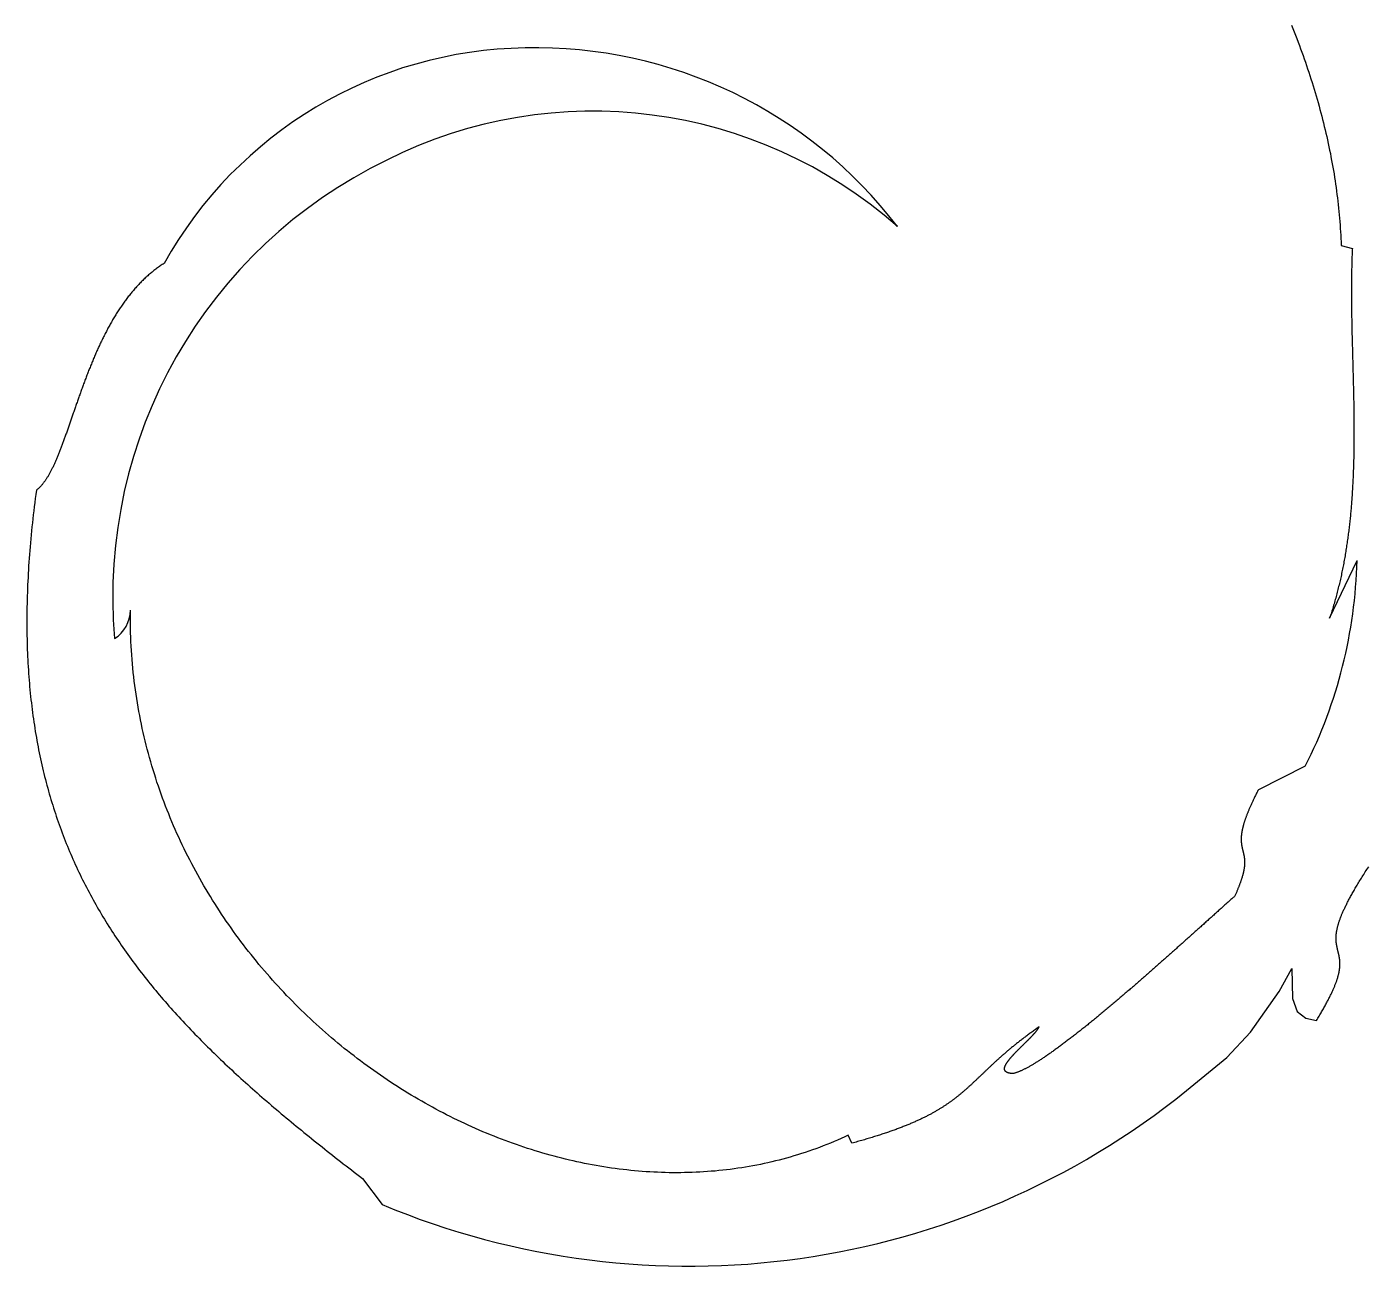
# Model space of a CAD drawing. Header units: millimetres. Extents: x 0 to 290, y 0 to 205.
# Drawn here: x 187.2 to 237.3, y 54.7 to 101 of the extents above; entities that cross this region are included whole.
import ezdxf

# ---------------------------------------------------------------- set-up
doc = ezdxf.new("R2010")
doc.units = ezdxf.units.MM
doc.layers.get('0').update_dxf_attribs({"linetype": 'CONTINUOUS', "true_color": 0x000000})

msp = doc.modelspace()

# ---------------------------------------------------------------- linework, layer by layer
for p, q in [((236.32, 92.875), (236.739, 92.762)), ((235.89, 78.946), (236.915, 81.105)), ((234.982, 73.415), (233.228, 72.539)), ((218.048, 59.333), (217.914, 59.631)), ((199.765, 58.018), (200.506, 57.043))]:
    msp.add_line(p, q)
for points in [[(234.47, 101.095), (234.52, 100.971), (234.569, 100.846), (234.617, 100.722), (234.665, 100.597), (234.713, 100.472), (234.76, 100.347), (234.806, 100.222), (234.852, 100.097), (234.897, 99.971), (234.941, 99.846), (234.985, 99.72), (235.028, 99.595), (235.07, 99.469), (235.112, 99.343), (235.153, 99.217), (235.194, 99.091), (235.234, 98.965), (235.273, 98.839), (235.312, 98.713), (235.35, 98.587), (235.387, 98.46), (235.424, 98.334), (235.46, 98.207), (235.495, 98.081), (235.529, 97.954), (235.563, 97.828), (235.597, 97.701), (235.629, 97.574), (235.661, 97.447), (235.692, 97.32), (235.723, 97.193), (235.753, 97.066), (235.782, 96.939), (235.81, 96.812), (235.838, 96.685), (235.865, 96.558), (235.891, 96.431), (235.917, 96.304), (235.941, 96.177), (235.965, 96.05), (235.989, 95.923), (236.011, 95.795), (236.033, 95.668), (236.054, 95.541), (236.075, 95.414), (236.094, 95.287), (236.113, 95.159), (236.131, 95.032), (236.149, 94.905), (236.165, 94.778), (236.181, 94.651), (236.196, 94.524), (236.211, 94.397), (236.224, 94.27), (236.237, 94.143), (236.249, 94.016), (236.26, 93.889), (236.27, 93.762), (236.28, 93.635), (236.289, 93.508), (236.297, 93.381), (236.304, 93.254), (236.31, 93.128), (236.316, 93.001), (236.32, 92.875)], [(236.739, 92.762), (236.737, 92.711), (236.735, 92.661), (236.732, 92.611), (236.73, 92.56), (236.728, 92.509), (236.726, 92.459), (236.724, 92.408), (236.722, 92.357), (236.721, 92.307), (236.719, 92.256), (236.718, 92.205), (236.716, 92.154), (236.715, 92.103), (236.714, 92.052), (236.712, 92.001), (236.711, 91.949), (236.71, 91.898), (236.709, 91.847), (236.709, 91.795), (236.708, 91.744), (236.707, 91.692), (236.706, 91.641), (236.706, 91.589), (236.705, 91.538), (236.705, 91.486), (236.704, 91.434), (236.704, 91.383), (236.704, 91.331), (236.704, 91.279), (236.704, 91.227), (236.704, 91.175), (236.704, 91.123), (236.704, 91.071), (236.704, 91.019), (236.704, 90.966), (236.704, 90.914), (236.705, 90.862), (236.705, 90.81), (236.705, 90.757), (236.706, 90.705), (236.706, 90.652), (236.707, 90.6), (236.708, 90.547), (236.708, 90.495), (236.709, 90.442), (236.71, 90.389), (236.71, 90.336), (236.711, 90.284), (236.712, 90.231), (236.713, 90.178), (236.714, 90.125), (236.715, 90.072), (236.716, 90.019), (236.717, 89.966), (236.718, 89.913), (236.719, 89.86), (236.72, 89.807), (236.721, 89.754), (236.723, 89.7), (236.724, 89.647), (236.725, 89.594), (236.726, 89.54), (236.728, 89.487), (236.729, 89.434), (236.73, 89.38), (236.732, 89.327), (236.733, 89.273), (236.734, 89.219), (236.736, 89.166), (236.737, 89.112), (236.739, 89.059), (236.74, 89.005), (236.741, 88.951), (236.743, 88.897), (236.744, 88.843), (236.746, 88.79), (236.747, 88.736), (236.749, 88.682), (236.75, 88.628), (236.752, 88.574), (236.753, 88.52), (236.755, 88.466), (236.756, 88.412), (236.758, 88.358), (236.759, 88.304), (236.761, 88.25), (236.762, 88.195), (236.763, 88.141), (236.765, 88.087), (236.766, 88.033), (236.768, 87.978), (236.769, 87.924), (236.77, 87.87), (236.772, 87.815), (236.773, 87.761), (236.775, 87.707), (236.776, 87.652), (236.777, 87.598), (236.778, 87.543), (236.78, 87.489), (236.781, 87.434), (236.782, 87.38), (236.783, 87.325), (236.784, 87.27), (236.785, 87.216), (236.787, 87.161), (236.788, 87.106), (236.789, 87.052), (236.79, 86.997), (236.791, 86.942), (236.791, 86.888), (236.792, 86.833), (236.793, 86.778), (236.794, 86.723), (236.795, 86.668), (236.795, 86.614), (236.796, 86.559), (236.797, 86.504), (236.797, 86.449), (236.798, 86.394), (236.798, 86.339), (236.799, 86.284), (236.799, 86.229), (236.799, 86.174), (236.8, 86.119), (236.8, 86.064), (236.8, 86.009), (236.8, 85.954), (236.8, 85.899), (236.8, 85.844), (236.8, 85.789), (236.8, 85.734), (236.8, 85.679), (236.799, 85.624), (236.799, 85.569), (236.798, 85.514), (236.798, 85.459), (236.797, 85.404), (236.797, 85.349), (236.796, 85.293), (236.795, 85.238), (236.794, 85.183), (236.794, 85.128), (236.793, 85.073), (236.791, 85.018), (236.79, 84.962), (236.789, 84.907), (236.788, 84.852), (236.786, 84.797), (236.785, 84.742), (236.783, 84.687), (236.782, 84.631), (236.78, 84.576), (236.778, 84.521), (236.776, 84.466), (236.774, 84.41), (236.772, 84.355), (236.77, 84.3), (236.767, 84.245), (236.765, 84.19), (236.762, 84.134), (236.76, 84.079), (236.757, 84.024), (236.754, 83.969), (236.751, 83.914), (236.748, 83.858), (236.745, 83.803), (236.742, 83.748), (236.738, 83.693), (236.735, 83.638), (236.731, 83.582), (236.728, 83.527), (236.724, 83.472), (236.72, 83.417), (236.716, 83.362), (236.712, 83.307), (236.708, 83.251), (236.703, 83.196), (236.699, 83.141), (236.694, 83.086), (236.689, 83.031), (236.684, 82.976), (236.679, 82.921), (236.674, 82.865), (236.669, 82.81), (236.664, 82.755), (236.658, 82.7), (236.652, 82.645), (236.647, 82.59), (236.641, 82.535), (236.635, 82.48), (236.628, 82.425), (236.622, 82.37), (236.616, 82.315), (236.609, 82.26), (236.602, 82.205), (236.595, 82.15), (236.588, 82.095), (236.581, 82.04), (236.574, 81.985), (236.566, 81.93), (236.559, 81.876), (236.551, 81.821), (236.543, 81.766), (236.535, 81.711), (236.527, 81.656), (236.518, 81.601), (236.51, 81.547), (236.501, 81.492), (236.492, 81.437), (236.483, 81.382), (236.474, 81.328), (236.465, 81.273), (236.455, 81.218), (236.445, 81.164), (236.436, 81.109), (236.425, 81.055), (236.415, 81), (236.405, 80.945), (236.394, 80.891), (236.384, 80.836), (236.373, 80.782), (236.362, 80.727), (236.351, 80.673), (236.339, 80.619), (236.328, 80.564), (236.316, 80.51), (236.304, 80.456), (236.292, 80.401), (236.279, 80.347), (236.267, 80.293), (236.254, 80.238), (236.241, 80.184), (236.228, 80.13), (236.215, 80.076), (236.201, 80.022), (236.188, 79.968), (236.174, 79.914), (236.16, 79.86), (236.146, 79.806), (236.131, 79.752), (236.117, 79.698), (236.102, 79.644), (236.087, 79.59), (236.072, 79.536), (236.056, 79.482), (236.041, 79.429), (236.025, 79.375), (236.009, 79.321), (235.992, 79.268), (235.976, 79.214), (235.959, 79.16), (235.942, 79.107), (235.925, 79.053), (235.908, 79), (235.89, 78.946)], [(192.359, 92.201), (192.323, 92.178), (192.288, 92.155), (192.252, 92.131), (192.217, 92.107), (192.182, 92.083), (192.148, 92.059), (192.113, 92.034), (192.079, 92.009), (192.045, 91.983), (192.011, 91.958), (191.978, 91.932), (191.944, 91.906), (191.911, 91.879), (191.879, 91.852), (191.846, 91.825), (191.814, 91.798), (191.782, 91.77), (191.75, 91.742), (191.718, 91.714), (191.687, 91.685), (191.655, 91.656), (191.624, 91.627), (191.594, 91.598), (191.563, 91.568), (191.533, 91.538), (191.503, 91.508), (191.473, 91.478), (191.443, 91.447), (191.414, 91.416), (191.384, 91.385), (191.355, 91.354), (191.326, 91.322), (191.298, 91.29), (191.269, 91.258), (191.241, 91.226), (191.213, 91.193), (191.185, 91.161), (191.158, 91.128), (191.13, 91.094), (191.103, 91.061), (191.076, 91.027), (191.049, 90.994), (191.022, 90.96), (190.996, 90.925), (190.97, 90.891), (190.943, 90.856), (190.918, 90.821), (190.892, 90.786), (190.866, 90.751), (190.841, 90.716), (190.816, 90.68), (190.791, 90.644), (190.766, 90.608), (190.741, 90.572), (190.717, 90.536), (190.693, 90.499), (190.669, 90.463), (190.645, 90.426), (190.621, 90.389), (190.597, 90.352), (190.574, 90.315), (190.551, 90.277), (190.528, 90.24), (190.505, 90.202), (190.482, 90.164), (190.46, 90.126), (190.437, 90.088), (190.415, 90.05), (190.393, 90.011), (190.371, 89.973), (190.349, 89.934), (190.327, 89.895), (190.306, 89.856), (190.285, 89.817), (190.263, 89.778), (190.242, 89.739), (190.222, 89.7), (190.201, 89.66), (190.18, 89.621), (190.16, 89.581), (190.14, 89.541), (190.119, 89.501), (190.099, 89.461), (190.08, 89.421), (190.06, 89.381), (190.04, 89.341), (190.021, 89.301), (190.001, 89.26), (189.982, 89.22), (189.963, 89.179), (189.944, 89.139), (189.925, 89.098), (189.907, 89.058), (189.888, 89.017), (189.87, 88.976), (189.851, 88.935), (189.833, 88.894), (189.815, 88.853), (189.797, 88.812), (189.779, 88.771), (189.762, 88.73), (189.744, 88.689), (189.727, 88.648), (189.709, 88.607), (189.692, 88.565), (189.675, 88.524), (189.658, 88.483), (189.641, 88.442), (189.624, 88.4), (189.607, 88.359), (189.591, 88.318), (189.574, 88.276), (189.558, 88.235), (189.541, 88.194), (189.525, 88.152), (189.509, 88.111), (189.493, 88.07), (189.477, 88.028), (189.461, 87.987), (189.446, 87.946), (189.43, 87.905), (189.414, 87.863), (189.399, 87.822), (189.383, 87.781), (189.368, 87.74), (189.353, 87.699), (189.338, 87.658), (189.323, 87.617), (189.308, 87.576), (189.293, 87.535), (189.278, 87.494), (189.263, 87.453), (189.249, 87.412), (189.234, 87.371), (189.219, 87.331), (189.205, 87.29), (189.191, 87.25), (189.176, 87.209), (189.162, 87.169), (189.148, 87.128), (189.134, 87.088), (189.12, 87.048), (189.106, 87.008), (189.092, 86.968), (189.078, 86.928), (189.064, 86.888), (189.05, 86.848), (189.036, 86.809), (189.023, 86.769), (189.009, 86.73), (188.995, 86.69), (188.982, 86.651), (188.968, 86.612), (188.955, 86.573), (188.942, 86.534), (188.928, 86.495), (188.915, 86.457), (188.902, 86.418), (188.889, 86.38), (188.875, 86.341), (188.862, 86.303), (188.849, 86.265), (188.836, 86.228), (188.823, 86.19), (188.81, 86.152), (188.797, 86.115), (188.784, 86.078), (188.771, 86.041), (188.758, 86.004), (188.745, 85.967), (188.733, 85.93), (188.72, 85.894), (188.707, 85.858), (188.694, 85.822), (188.681, 85.786), (188.669, 85.75), (188.656, 85.714), (188.643, 85.679), (188.63, 85.644), (188.618, 85.609), (188.605, 85.574), (188.592, 85.539), (188.58, 85.505), (188.567, 85.471), (188.554, 85.437), (188.542, 85.403), (188.529, 85.369), (188.517, 85.336), (188.504, 85.303), (188.491, 85.27), (188.479, 85.237), (188.466, 85.205), (188.453, 85.172), (188.441, 85.14), (188.428, 85.109), (188.415, 85.077), (188.403, 85.046), (188.39, 85.015), (188.377, 84.984), (188.364, 84.953), (188.352, 84.923), (188.339, 84.893), (188.326, 84.863), (188.313, 84.833), (188.301, 84.804), (188.288, 84.775), (188.275, 84.746), (188.262, 84.718), (188.249, 84.69), (188.236, 84.662), (188.223, 84.634), (188.21, 84.607), (188.197, 84.58), (188.184, 84.553), (188.171, 84.526), (188.158, 84.5), (188.145, 84.474), (188.131, 84.448), (188.118, 84.423), (188.105, 84.398), (188.091, 84.373), (188.078, 84.349), (188.065, 84.325), (188.051, 84.301), (188.038, 84.278), (188.024, 84.255), (188.01, 84.232), (187.997, 84.209), (187.983, 84.187), (187.969, 84.165), (187.955, 84.144), (187.941, 84.123), (187.928, 84.102), (187.914, 84.082), (187.899, 84.062), (187.885, 84.042), (187.871, 84.023), (187.857, 84.004), (187.843, 83.985), (187.828, 83.967), (187.814, 83.949), (187.799, 83.931), (187.785, 83.914), (187.77, 83.897), (187.755, 83.881), (187.74, 83.865), (187.725, 83.849), (187.71, 83.834), (187.695, 83.819), (187.68, 83.805), (187.665, 83.79), (187.65, 83.777), (187.634, 83.763), (187.619, 83.751), (187.603, 83.738), (187.587, 83.726)], [(187.587, 83.726), (187.567, 83.571), (187.547, 83.417), (187.527, 83.263), (187.508, 83.11), (187.49, 82.958), (187.472, 82.807), (187.455, 82.656), (187.439, 82.506), (187.423, 82.356), (187.408, 82.207), (187.394, 82.059), (187.38, 81.912), (187.367, 81.765), (187.354, 81.618), (187.342, 81.473), (187.331, 81.328), (187.32, 81.184), (187.31, 81.04), (187.3, 80.897), (187.291, 80.754), (187.283, 80.613), (187.276, 80.471), (187.269, 80.331), (187.262, 80.191), (187.256, 80.052), (187.251, 79.913), (187.247, 79.775), (187.243, 79.637), (187.239, 79.501), (187.236, 79.364), (187.234, 79.229), (187.233, 79.093), (187.232, 78.959), (187.231, 78.825), (187.232, 78.692), (187.233, 78.559), (187.234, 78.427), (187.236, 78.295), (187.239, 78.164), (187.242, 78.034), (187.246, 77.904), (187.25, 77.775), (187.255, 77.646), (187.261, 77.518), (187.267, 77.39), (187.274, 77.263), (187.281, 77.136), (187.289, 77.01), (187.297, 76.885), (187.306, 76.76), (187.316, 76.636), (187.326, 76.512), (187.337, 76.389), (187.349, 76.266), (187.361, 76.144), (187.373, 76.022), (187.386, 75.901), (187.4, 75.78), (187.414, 75.66), (187.429, 75.54), (187.444, 75.421), (187.46, 75.302), (187.477, 75.184), (187.494, 75.066), (187.512, 74.949), (187.53, 74.832), (187.549, 74.716), (187.568, 74.601), (187.588, 74.485), (187.608, 74.371), (187.629, 74.256), (187.651, 74.142), (187.673, 74.029), (187.696, 73.916), (187.719, 73.804), (187.743, 73.692), (187.767, 73.58), (187.792, 73.469), (187.817, 73.359), (187.843, 73.249), (187.87, 73.139), (187.897, 73.03), (187.924, 72.921), (187.953, 72.812), (187.981, 72.704), (188.01, 72.597), (188.04, 72.49), (188.07, 72.383), (188.101, 72.277), (188.132, 72.171), (188.164, 72.066), (188.197, 71.961), (188.23, 71.856), (188.263, 71.752), (188.297, 71.648), (188.332, 71.545), (188.367, 71.442), (188.402, 71.339), (188.438, 71.237), (188.475, 71.135), (188.512, 71.034), (188.549, 70.933), (188.588, 70.832), (188.626, 70.732), (188.665, 70.632), (188.705, 70.532), (188.745, 70.433), (188.786, 70.334), (188.827, 70.235), (188.869, 70.137), (188.911, 70.04), (188.954, 69.942), (188.997, 69.845), (189.041, 69.748), (189.085, 69.652), (189.13, 69.556), (189.175, 69.46), (189.221, 69.365), (189.267, 69.27), (189.314, 69.175), (189.361, 69.081), (189.409, 68.986), (189.457, 68.893), (189.506, 68.799), (189.555, 68.706), (189.604, 68.613), (189.655, 68.521), (189.705, 68.428), (189.756, 68.337), (189.808, 68.245), (189.86, 68.154), (189.913, 68.062), (189.966, 67.972), (190.019, 67.881), (190.073, 67.791), (190.128, 67.701), (190.183, 67.611), (190.238, 67.522), (190.294, 67.433), (190.351, 67.344), (190.407, 67.255), (190.465, 67.167), (190.523, 67.079), (190.581, 66.991), (190.639, 66.904), (190.699, 66.816), (190.758, 66.729), (190.818, 66.642), (190.879, 66.556), (190.94, 66.469), (191.002, 66.383), (191.063, 66.297), (191.126, 66.212), (191.189, 66.126), (191.252, 66.041), (191.316, 65.956), (191.38, 65.871), (191.445, 65.786), (191.51, 65.702), (191.575, 65.618), (191.641, 65.534), (191.708, 65.45), (191.775, 65.366), (191.842, 65.283), (191.91, 65.2), (191.978, 65.117), (192.047, 65.034), (192.116, 64.951), (192.185, 64.869), (192.255, 64.786), (192.326, 64.704), (192.396, 64.622), (192.468, 64.54), (192.539, 64.458), (192.612, 64.377), (192.684, 64.296), (192.757, 64.214), (192.83, 64.133), (192.904, 64.052), (192.979, 63.972), (193.053, 63.891), (193.128, 63.811), (193.204, 63.73), (193.28, 63.65), (193.356, 63.57), (193.433, 63.49), (193.51, 63.41), (193.588, 63.33), (193.665, 63.251), (193.744, 63.171), (193.823, 63.092), (193.902, 63.012), (193.982, 62.933), (194.062, 62.854), (194.142, 62.775), (194.223, 62.696), (194.304, 62.617), (194.386, 62.539), (194.468, 62.46), (194.55, 62.381), (194.633, 62.303), (194.716, 62.225), (194.8, 62.146), (194.884, 62.068), (194.968, 61.99), (195.053, 61.912), (195.138, 61.833), (195.224, 61.755), (195.31, 61.677), (195.396, 61.6), (195.483, 61.522), (195.57, 61.444), (195.658, 61.366), (195.745, 61.288), (195.834, 61.211), (195.922, 61.133), (196.011, 61.055), (196.101, 60.978), (196.191, 60.9), (196.281, 60.823), (196.371, 60.745), (196.462, 60.667), (196.553, 60.59), (196.645, 60.512), (196.737, 60.435), (196.829, 60.357), (196.922, 60.28), (197.015, 60.202), (197.109, 60.125), (197.203, 60.047), (197.297, 59.97), (197.391, 59.892), (197.486, 59.815), (197.581, 59.737), (197.677, 59.659), (197.773, 59.582), (197.869, 59.504), (197.966, 59.426), (198.063, 59.349), (198.16, 59.271), (198.258, 59.193), (198.356, 59.115), (198.455, 59.037), (198.553, 58.959), (198.652, 58.881), (198.752, 58.803), (198.852, 58.725), (198.952, 58.646), (199.052, 58.568), (199.153, 58.49), (199.254, 58.411), (199.356, 58.333), (199.457, 58.254), (199.56, 58.176), (199.662, 58.097), (199.765, 58.018)], [(217.914, 59.631), (217.781, 59.569), (217.648, 59.509), (217.515, 59.451), (217.381, 59.393), (217.246, 59.337), (217.112, 59.283), (216.977, 59.23), (216.841, 59.178), (216.706, 59.128), (216.57, 59.079), (216.433, 59.032), (216.297, 58.986), (216.16, 58.942), (216.022, 58.899), (215.885, 58.857), (215.747, 58.816), (215.609, 58.777), (215.47, 58.74), (215.331, 58.704), (215.192, 58.669), (215.053, 58.635), (214.914, 58.603), (214.774, 58.572), (214.634, 58.543), (214.494, 58.515), (214.353, 58.488), (214.213, 58.463), (214.072, 58.439), (213.931, 58.416), (213.789, 58.395), (213.648, 58.375), (213.506, 58.356), (213.365, 58.339), (213.223, 58.323), (213.081, 58.308), (212.938, 58.294), (212.796, 58.282), (212.653, 58.271), (212.511, 58.262), (212.368, 58.253), (212.225, 58.246), (212.082, 58.24), (211.939, 58.236), (211.796, 58.233), (211.653, 58.231), (211.509, 58.23), (211.366, 58.23), (211.222, 58.232), (211.079, 58.235), (210.935, 58.24), (210.792, 58.245), (210.648, 58.252), (210.504, 58.26), (210.361, 58.269), (210.217, 58.279), (210.073, 58.291), (209.93, 58.304), (209.786, 58.318), (209.642, 58.333), (209.499, 58.35), (209.355, 58.367), (209.211, 58.386), (209.068, 58.406), (208.924, 58.427), (208.781, 58.45), (208.638, 58.473), (208.494, 58.498), (208.351, 58.524), (208.208, 58.551), (208.065, 58.579), (207.922, 58.609), (207.78, 58.639), (207.637, 58.671), (207.494, 58.704), (207.352, 58.738), (207.21, 58.773), (207.068, 58.809), (206.926, 58.846), (206.784, 58.884), (206.642, 58.924), (206.501, 58.965), (206.36, 59.006), (206.219, 59.049), (206.078, 59.093), (205.937, 59.138), (205.797, 59.184), (205.657, 59.232), (205.517, 59.28), (205.377, 59.329), (205.237, 59.38), (205.098, 59.431), (204.959, 59.484), (204.821, 59.537), (204.682, 59.592), (204.544, 59.648), (204.406, 59.704), (204.268, 59.762), (204.131, 59.821), (203.994, 59.881), (203.858, 59.942), (203.721, 60.004), (203.585, 60.067), (203.45, 60.13), (203.314, 60.195), (203.179, 60.261), (203.045, 60.328), (202.911, 60.396), (202.777, 60.465), (202.643, 60.535), (202.51, 60.606), (202.377, 60.678), (202.245, 60.751), (202.113, 60.825), (201.982, 60.899), (201.851, 60.975), (201.72, 61.052), (201.59, 61.13), (201.46, 61.208), (201.331, 61.288), (201.202, 61.368), (201.074, 61.45), (200.946, 61.532), (200.819, 61.616), (200.692, 61.7), (200.565, 61.785), (200.44, 61.871), (200.314, 61.958), (200.189, 62.046), (200.065, 62.135), (199.941, 62.224), (199.818, 62.315), (199.695, 62.406), (199.573, 62.499), (199.452, 62.592), (199.331, 62.686), (199.21, 62.781), (199.09, 62.877), (198.971, 62.974), (198.853, 63.071), (198.735, 63.17), (198.617, 63.269), (198.5, 63.369), (198.384, 63.47), (198.269, 63.572), (198.154, 63.675), (198.04, 63.778), (197.926, 63.882), (197.813, 63.987), (197.701, 64.093), (197.589, 64.2), (197.478, 64.308), (197.368, 64.416), (197.259, 64.525), (197.15, 64.635), (197.042, 64.746), (196.935, 64.857), (196.828, 64.97), (196.722, 65.083), (196.617, 65.197), (196.513, 65.311), (196.409, 65.427), (196.306, 65.543), (196.204, 65.66), (196.103, 65.777), (196.002, 65.896), (195.903, 66.015), (195.804, 66.135), (195.706, 66.255), (195.608, 66.377), (195.512, 66.499), (195.416, 66.622), (195.322, 66.745), (195.228, 66.869), (195.135, 66.994), (195.042, 67.12), (194.951, 67.246), (194.861, 67.373), (194.771, 67.501), (194.682, 67.629), (194.594, 67.759), (194.508, 67.888), (194.422, 68.019), (194.337, 68.15), (194.252, 68.282), (194.169, 68.414), (194.087, 68.547), (194.006, 68.681), (193.925, 68.815), (193.846, 68.95), (193.768, 69.086), (193.69, 69.222), (193.614, 69.359), (193.538, 69.497), (193.464, 69.635), (193.39, 69.774), (193.318, 69.913), (193.246, 70.054), (193.176, 70.194), (193.107, 70.335), (193.038, 70.477), (192.971, 70.62), (192.905, 70.763), (192.84, 70.906), (192.776, 71.051), (192.713, 71.195), (192.651, 71.341), (192.59, 71.487), (192.53, 71.633), (192.472, 71.78), (192.414, 71.928), (192.358, 72.076), (192.303, 72.225), (192.248, 72.374), (192.196, 72.523), (192.144, 72.674), (192.093, 72.825), (192.044, 72.976), (191.995, 73.128), (191.948, 73.28), (191.902, 73.433), (191.858, 73.586), (191.814, 73.74), (191.772, 73.895), (191.731, 74.05), (191.691, 74.205), (191.652, 74.361), (191.615, 74.517), (191.579, 74.674), (191.544, 74.831), (191.51, 74.989), (191.478, 75.147), (191.447, 75.306), (191.417, 75.465), (191.388, 75.625), (191.361, 75.785), (191.335, 75.945), (191.31, 76.106), (191.287, 76.267), (191.265, 76.429), (191.245, 76.591), (191.225, 76.754), (191.207, 76.917), (191.191, 77.081), (191.175, 77.244), (191.162, 77.409), (191.149, 77.573), (191.138, 77.738), (191.128, 77.904), (191.12, 78.07), (191.113, 78.236), (191.108, 78.403), (191.104, 78.569), (191.101, 78.737), (191.1, 78.905), (191.1, 79.073), (191.102, 79.241)], [(233.228, 72.539), (233.212, 72.506), (233.195, 72.474), (233.179, 72.442), (233.163, 72.411), (233.148, 72.38), (233.132, 72.349), (233.117, 72.319), (233.103, 72.289), (233.088, 72.259), (233.074, 72.229), (233.06, 72.2), (233.046, 72.171), (233.032, 72.143), (233.019, 72.115), (233.006, 72.087), (232.993, 72.059), (232.981, 72.032), (232.968, 72.005), (232.956, 71.978), (232.945, 71.952), (232.933, 71.926), (232.922, 71.9), (232.911, 71.875), (232.9, 71.85), (232.889, 71.825), (232.879, 71.8), (232.868, 71.776), (232.858, 71.752), (232.849, 71.728), (232.839, 71.705), (232.83, 71.681), (232.82, 71.659), (232.812, 71.636), (232.803, 71.613), (232.794, 71.591), (232.786, 71.569), (232.778, 71.548), (232.77, 71.526), (232.762, 71.505), (232.755, 71.485), (232.748, 71.464), (232.74, 71.444), (232.734, 71.423), (232.727, 71.404), (232.72, 71.384), (232.714, 71.364), (232.708, 71.345), (232.702, 71.326), (232.696, 71.308), (232.69, 71.289), (232.685, 71.271), (232.679, 71.253), (232.674, 71.235), (232.669, 71.217), (232.665, 71.2), (232.66, 71.183), (232.656, 71.166), (232.651, 71.149), (232.647, 71.132), (232.643, 71.116), (232.639, 71.1), (232.636, 71.084), (232.632, 71.068), (232.629, 71.052), (232.626, 71.037), (232.622, 71.022), (232.62, 71.007), (232.617, 70.992), (232.614, 70.977), (232.612, 70.963), (232.609, 70.948), (232.607, 70.934), (232.605, 70.92), (232.603, 70.906), (232.601, 70.892), (232.599, 70.879), (232.598, 70.866), (232.596, 70.852), (232.595, 70.839), (232.594, 70.826), (232.592, 70.814), (232.591, 70.801), (232.59, 70.788), (232.59, 70.776), (232.589, 70.764), (232.588, 70.752), (232.588, 70.74), (232.587, 70.728), (232.587, 70.716), (232.587, 70.705), (232.587, 70.693), (232.587, 70.682), (232.587, 70.671), (232.587, 70.66), (232.587, 70.649), (232.588, 70.638), (232.588, 70.627), (232.589, 70.616), (232.589, 70.606), (232.59, 70.595), (232.591, 70.585), (232.591, 70.575), (232.592, 70.565), (232.593, 70.554), (232.594, 70.544), (232.595, 70.535), (232.596, 70.525), (232.598, 70.515), (232.599, 70.505), (232.6, 70.496), (232.602, 70.486), (232.603, 70.477), (232.605, 70.467), (232.606, 70.458), (232.608, 70.449), (232.609, 70.439), (232.611, 70.43), (232.613, 70.421), (232.614, 70.412), (232.616, 70.403), (232.618, 70.394), (232.62, 70.385), (232.622, 70.376), (232.624, 70.368), (232.625, 70.359), (232.627, 70.35), (232.629, 70.341), (232.631, 70.333), (232.633, 70.324), (232.635, 70.315), (232.638, 70.307), (232.64, 70.298), (232.642, 70.289), (232.644, 70.281), (232.646, 70.272), (232.648, 70.264), (232.65, 70.255), (232.652, 70.246), (232.654, 70.238), (232.656, 70.229), (232.658, 70.221), (232.66, 70.212), (232.663, 70.204), (232.665, 70.195), (232.667, 70.186), (232.669, 70.178), (232.671, 70.169), (232.673, 70.16), (232.675, 70.152), (232.677, 70.143), (232.678, 70.134), (232.68, 70.126), (232.682, 70.117), (232.684, 70.108), (232.686, 70.099), (232.688, 70.09), (232.689, 70.081), (232.691, 70.072), (232.693, 70.063), (232.694, 70.054), (232.696, 70.045), (232.697, 70.035), (232.699, 70.026), (232.7, 70.017), (232.702, 70.007), (232.703, 69.998), (232.704, 69.988), (232.705, 69.979), (232.706, 69.969), (232.707, 69.959), (232.708, 69.949), (232.709, 69.939), (232.71, 69.929), (232.711, 69.919), (232.712, 69.909), (232.712, 69.899), (232.713, 69.888), (232.713, 69.878), (232.714, 69.867), (232.714, 69.857), (232.714, 69.846), (232.714, 69.835), (232.714, 69.824), (232.714, 69.813), (232.714, 69.802), (232.714, 69.79), (232.714, 69.779), (232.713, 69.767), (232.713, 69.755), (232.712, 69.744), (232.711, 69.732), (232.71, 69.72), (232.709, 69.707), (232.708, 69.695), (232.707, 69.682), (232.706, 69.67), (232.705, 69.657), (232.703, 69.644), (232.701, 69.631), (232.7, 69.618), (232.698, 69.604), (232.696, 69.591), (232.693, 69.577), (232.691, 69.563), (232.689, 69.549), (232.686, 69.535), (232.683, 69.52), (232.681, 69.506), (232.678, 69.491), (232.674, 69.476), (232.671, 69.461), (232.668, 69.446), (232.664, 69.43), (232.66, 69.414), (232.657, 69.399), (232.652, 69.383), (232.648, 69.366), (232.644, 69.35), (232.639, 69.333), (232.635, 69.316), (232.63, 69.299), (232.625, 69.282), (232.62, 69.265), (232.614, 69.247), (232.609, 69.229), (232.603, 69.211), (232.597, 69.193), (232.591, 69.174), (232.585, 69.155), (232.578, 69.136), (232.572, 69.117), (232.565, 69.098), (232.558, 69.078), (232.551, 69.058), (232.543, 69.038), (232.536, 69.017), (232.528, 68.997), (232.52, 68.976), (232.512, 68.955), (232.504, 68.933), (232.495, 68.911), (232.486, 68.89), (232.477, 68.867), (232.468, 68.845), (232.458, 68.822), (232.449, 68.799), (232.439, 68.776), (232.429, 68.752), (232.419, 68.728), (232.408, 68.704), (232.397, 68.68), (232.386, 68.655), (232.375, 68.63), (232.364, 68.605), (232.352, 68.58), (232.34, 68.554)], [(235.395, 63.916), (235.421, 63.959), (235.447, 64.001), (235.472, 64.043), (235.497, 64.084), (235.522, 64.125), (235.546, 64.165), (235.569, 64.204), (235.592, 64.243), (235.615, 64.282), (235.637, 64.32), (235.658, 64.358), (235.679, 64.395), (235.7, 64.431), (235.72, 64.468), (235.74, 64.503), (235.759, 64.539), (235.778, 64.573), (235.797, 64.608), (235.815, 64.641), (235.832, 64.675), (235.849, 64.708), (235.866, 64.74), (235.882, 64.772), (235.898, 64.804), (235.914, 64.835), (235.929, 64.866), (235.944, 64.897), (235.958, 64.927), (235.972, 64.956), (235.986, 64.985), (235.999, 65.014), (236.012, 65.043), (236.024, 65.071), (236.036, 65.098), (236.048, 65.126), (236.059, 65.152), (236.07, 65.179), (236.081, 65.205), (236.091, 65.231), (236.101, 65.256), (236.111, 65.281), (236.12, 65.306), (236.129, 65.331), (236.138, 65.355), (236.147, 65.378), (236.155, 65.402), (236.162, 65.425), (236.17, 65.448), (236.177, 65.47), (236.184, 65.492), (236.191, 65.514), (236.197, 65.535), (236.203, 65.557), (236.209, 65.578), (236.214, 65.598), (236.219, 65.619), (236.224, 65.639), (236.229, 65.659), (236.233, 65.678), (236.238, 65.697), (236.241, 65.716), (236.245, 65.735), (236.249, 65.754), (236.252, 65.772), (236.255, 65.79), (236.258, 65.808), (236.26, 65.825), (236.262, 65.843), (236.265, 65.86), (236.266, 65.877), (236.268, 65.893), (236.27, 65.91), (236.271, 65.926), (236.272, 65.942), (236.273, 65.958), (236.274, 65.974), (236.274, 65.989), (236.275, 66.005), (236.275, 66.02), (236.275, 66.035), (236.275, 66.05), (236.275, 66.064), (236.274, 66.079), (236.274, 66.093), (236.273, 66.107), (236.272, 66.121), (236.271, 66.135), (236.27, 66.149), (236.269, 66.163), (236.268, 66.176), (236.266, 66.19), (236.265, 66.203), (236.263, 66.216), (236.261, 66.229), (236.259, 66.242), (236.257, 66.255), (236.255, 66.268), (236.253, 66.28), (236.251, 66.293), (236.249, 66.306), (236.246, 66.318), (236.244, 66.33), (236.241, 66.343), (236.239, 66.355), (236.236, 66.367), (236.234, 66.379), (236.231, 66.391), (236.228, 66.403), (236.225, 66.415), (236.222, 66.427), (236.22, 66.439), (236.217, 66.451), (236.214, 66.463), (236.211, 66.475), (236.208, 66.487), (236.205, 66.499), (236.202, 66.511), (236.199, 66.523), (236.196, 66.534), (236.193, 66.546), (236.19, 66.558), (236.188, 66.57), (236.185, 66.582), (236.182, 66.594), (236.179, 66.606), (236.176, 66.618), (236.173, 66.63), (236.171, 66.642), (236.168, 66.655), (236.166, 66.667), (236.163, 66.679), (236.161, 66.692), (236.158, 66.704), (236.156, 66.717), (236.154, 66.729), (236.151, 66.742), (236.149, 66.755), (236.147, 66.768), (236.145, 66.781), (236.144, 66.794), (236.142, 66.807), (236.14, 66.82), (236.139, 66.834), (236.137, 66.847), (236.136, 66.861), (236.135, 66.875), (236.134, 66.889), (236.133, 66.903), (236.132, 66.917), (236.132, 66.932), (236.131, 66.946), (236.131, 66.961), (236.131, 66.976), (236.131, 66.991), (236.131, 67.006), (236.131, 67.021), (236.132, 67.037), (236.132, 67.053), (236.133, 67.069), (236.134, 67.085), (236.135, 67.101), (236.137, 67.118), (236.138, 67.135), (236.14, 67.151), (236.142, 67.169), (236.144, 67.186), (236.147, 67.204), (236.149, 67.222), (236.152, 67.24), (236.155, 67.258), (236.159, 67.277), (236.162, 67.296), (236.166, 67.315), (236.17, 67.334), (236.174, 67.354), (236.179, 67.374), (236.184, 67.394), (236.189, 67.414), (236.194, 67.435), (236.2, 67.456), (236.205, 67.478), (236.212, 67.499), (236.218, 67.521), (236.225, 67.543), (236.232, 67.566), (236.239, 67.589), (236.247, 67.612), (236.255, 67.635), (236.263, 67.659), (236.271, 67.683), (236.28, 67.708), (236.289, 67.733), (236.299, 67.758), (236.309, 67.784), (236.319, 67.81), (236.329, 67.836), (236.34, 67.862), (236.351, 67.889), (236.363, 67.917), (236.375, 67.945), (236.387, 67.973), (236.4, 68.001), (236.413, 68.03), (236.426, 68.06), (236.44, 68.089), (236.454, 68.119), (236.469, 68.15), (236.484, 68.181), (236.499, 68.212), (236.515, 68.244), (236.531, 68.276), (236.547, 68.309), (236.564, 68.342), (236.581, 68.376), (236.599, 68.41), (236.617, 68.444), (236.636, 68.479), (236.655, 68.515), (236.675, 68.551), (236.695, 68.587), (236.715, 68.624), (236.736, 68.661), (236.757, 68.699), (236.779, 68.737), (236.801, 68.776), (236.824, 68.815), (236.847, 68.855), (236.871, 68.895), (236.895, 68.936), (236.92, 68.977), (236.945, 69.019), (236.97, 69.061), (236.996, 69.104), (237.023, 69.148), (237.05, 69.192), (237.078, 69.236), (237.106, 69.281), (237.135, 69.327), (237.164, 69.373), (237.194, 69.42), (237.224, 69.467), (237.255, 69.515), (237.286, 69.564), (237.318, 69.613), (237.35, 69.662)], [(232.34, 68.554), (232.314, 68.53), (232.287, 68.507), (232.26, 68.483), (232.233, 68.459), (232.206, 68.435), (232.179, 68.41), (232.151, 68.386), (232.123, 68.361), (232.095, 68.336), (232.067, 68.311), (232.039, 68.285), (232.01, 68.26), (231.982, 68.234), (231.953, 68.208), (231.924, 68.182), (231.894, 68.156), (231.865, 68.129), (231.835, 68.103), (231.805, 68.076), (231.775, 68.049), (231.745, 68.022), (231.715, 67.994), (231.684, 67.967), (231.653, 67.939), (231.623, 67.912), (231.592, 67.884), (231.56, 67.856), (231.529, 67.828), (231.498, 67.799), (231.466, 67.771), (231.434, 67.742), (231.402, 67.714), (231.37, 67.685), (231.338, 67.656), (231.305, 67.627), (231.273, 67.597), (231.24, 67.568), (231.207, 67.538), (231.174, 67.509), (231.141, 67.479), (231.108, 67.449), (231.074, 67.419), (231.041, 67.389), (231.007, 67.359), (230.974, 67.328), (230.94, 67.298), (230.906, 67.267), (230.871, 67.237), (230.837, 67.206), (230.803, 67.175), (230.768, 67.144), (230.734, 67.113), (230.699, 67.082), (230.664, 67.051), (230.629, 67.019), (230.594, 66.988), (230.559, 66.957), (230.524, 66.925), (230.488, 66.893), (230.453, 66.862), (230.417, 66.83), (230.382, 66.798), (230.346, 66.766), (230.31, 66.734), (230.274, 66.702), (230.238, 66.67), (230.202, 66.638), (230.166, 66.605), (230.13, 66.573), (230.094, 66.541), (230.057, 66.508), (230.021, 66.476), (229.984, 66.443), (229.948, 66.411), (229.911, 66.378), (229.874, 66.345), (229.837, 66.313), (229.801, 66.28), (229.764, 66.247), (229.727, 66.214), (229.69, 66.181), (229.652, 66.149), (229.615, 66.116), (229.578, 66.083), (229.541, 66.05), (229.504, 66.017), (229.466, 65.984), (229.429, 65.951), (229.391, 65.918), (229.354, 65.885), (229.316, 65.852), (229.279, 65.819), (229.241, 65.786), (229.204, 65.753), (229.166, 65.72), (229.128, 65.687), (229.091, 65.654), (229.053, 65.621), (229.015, 65.587), (228.977, 65.554), (228.939, 65.521), (228.902, 65.488), (228.864, 65.455), (228.826, 65.423), (228.788, 65.39), (228.75, 65.357), (228.712, 65.324), (228.675, 65.291), (228.637, 65.258), (228.599, 65.225), (228.561, 65.193), (228.523, 65.16), (228.485, 65.127), (228.447, 65.094), (228.41, 65.062), (228.372, 65.029), (228.334, 64.997), (228.296, 64.964), (228.258, 64.932), (228.221, 64.9), (228.183, 64.867), (228.145, 64.835), (228.107, 64.803), (228.07, 64.771), (228.032, 64.739), (227.994, 64.707), (227.957, 64.675), (227.919, 64.643), (227.882, 64.611), (227.844, 64.579), (227.807, 64.548), (227.769, 64.516), (227.732, 64.485), (227.695, 64.453), (227.658, 64.422), (227.62, 64.391), (227.583, 64.36), (227.546, 64.329), (227.509, 64.298), (227.472, 64.267), (227.435, 64.236), (227.398, 64.206), (227.361, 64.175), (227.325, 64.145), (227.288, 64.114), (227.251, 64.084), (227.215, 64.054), (227.178, 64.024), (227.142, 63.994), (227.106, 63.965), (227.069, 63.935), (227.033, 63.906), (226.997, 63.876), (226.961, 63.847), (226.925, 63.818), (226.889, 63.789), (226.854, 63.76), (226.818, 63.731), (226.782, 63.703), (226.747, 63.674), (226.712, 63.646), (226.676, 63.618), (226.641, 63.59), (226.606, 63.562), (226.571, 63.535), (226.536, 63.507), (226.502, 63.48), (226.467, 63.452), (226.433, 63.425), (226.398, 63.398), (226.364, 63.372), (226.33, 63.345), (226.296, 63.319), (226.262, 63.293), (226.228, 63.267), (226.194, 63.241), (226.161, 63.215), (226.127, 63.19), (226.094, 63.164), (226.061, 63.139), (226.028, 63.114), (225.995, 63.089), (225.963, 63.065), (225.93, 63.04), (225.898, 63.016), (225.865, 62.992), (225.833, 62.968), (225.801, 62.945), (225.769, 62.921), (225.738, 62.898), (225.706, 62.875), (225.675, 62.853), (225.644, 62.83), (225.613, 62.808), (225.582, 62.786), (225.551, 62.764), (225.52, 62.742), (225.49, 62.721), (225.46, 62.699), (225.43, 62.678), (225.4, 62.658), (225.37, 62.637), (225.341, 62.617), (225.311, 62.597), (225.282, 62.577), (225.253, 62.557), (225.225, 62.538), (225.196, 62.519), (225.168, 62.5), (225.139, 62.482), (225.111, 62.463), (225.084, 62.445), (225.056, 62.427), (225.029, 62.41), (225.001, 62.393), (224.974, 62.376), (224.948, 62.359), (224.921, 62.342), (224.895, 62.326), (224.869, 62.31), (224.843, 62.294), (224.817, 62.279), (224.791, 62.264), (224.766, 62.249), (224.741, 62.234), (224.716, 62.22), (224.692, 62.206), (224.667, 62.192), (224.643, 62.179), (224.619, 62.166), (224.595, 62.153), (224.572, 62.141), (224.549, 62.128), (224.526, 62.116), (224.503, 62.105), (224.48, 62.094), (224.458, 62.083), (224.436, 62.072), (224.414, 62.061), (224.393, 62.051), (224.372, 62.042), (224.351, 62.032), (224.33, 62.023), (224.309, 62.014), (224.289, 62.006), (224.269, 61.998), (224.25, 61.99), (224.23, 61.983), (224.211, 61.975), (224.192, 61.969), (224.173, 61.962), (224.155, 61.956), (224.137, 61.95), (224.119, 61.945), (224.102, 61.94), (224.084, 61.935)], [(230.548, 61.3), (232.054, 62.531), (232.937, 63.48), (234, 65), (234.482, 65.864), (234.504, 64.738), (234.681, 64.253), (235, 64), (235.395, 63.916)], [(225.04, 63.675), (225.005, 63.651), (224.97, 63.627), (224.936, 63.603), (224.902, 63.579), (224.868, 63.555), (224.834, 63.532), (224.801, 63.508), (224.769, 63.485), (224.736, 63.461), (224.704, 63.438), (224.672, 63.415), (224.641, 63.392), (224.609, 63.369), (224.578, 63.346), (224.548, 63.323), (224.517, 63.3), (224.487, 63.278), (224.457, 63.255), (224.428, 63.233), (224.398, 63.21), (224.369, 63.188), (224.34, 63.166), (224.312, 63.144), (224.284, 63.122), (224.256, 63.1), (224.228, 63.078), (224.2, 63.056), (224.173, 63.034), (224.146, 63.013), (224.119, 62.991), (224.093, 62.97), (224.066, 62.948), (224.04, 62.927), (224.014, 62.906), (223.989, 62.885), (223.963, 62.864), (223.938, 62.843), (223.913, 62.822), (223.888, 62.801), (223.864, 62.78), (223.839, 62.759), (223.815, 62.739), (223.791, 62.718), (223.767, 62.698), (223.744, 62.677), (223.72, 62.657), (223.697, 62.637), (223.674, 62.617), (223.651, 62.597), (223.628, 62.577), (223.606, 62.557), (223.583, 62.537), (223.561, 62.517), (223.539, 62.497), (223.517, 62.477), (223.496, 62.458), (223.474, 62.438), (223.453, 62.419), (223.431, 62.4), (223.41, 62.38), (223.389, 62.361), (223.368, 62.342), (223.348, 62.323), (223.327, 62.304), (223.307, 62.285), (223.286, 62.266), (223.266, 62.247), (223.246, 62.228), (223.226, 62.209), (223.206, 62.191), (223.186, 62.172), (223.167, 62.153), (223.147, 62.135), (223.128, 62.117), (223.108, 62.098), (223.089, 62.08), (223.07, 62.062), (223.051, 62.043), (223.032, 62.025), (223.013, 62.007), (222.994, 61.989), (222.975, 61.971), (222.957, 61.953), (222.938, 61.936), (222.92, 61.918), (222.901, 61.9), (222.883, 61.882), (222.864, 61.865), (222.846, 61.847), (222.828, 61.83), (222.809, 61.812), (222.791, 61.795), (222.773, 61.778), (222.755, 61.76), (222.737, 61.743), (222.719, 61.726), (222.701, 61.709), (222.683, 61.692), (222.665, 61.675), (222.647, 61.658), (222.629, 61.641), (222.611, 61.624), (222.593, 61.607), (222.575, 61.59), (222.557, 61.574), (222.539, 61.557), (222.522, 61.54), (222.504, 61.524), (222.486, 61.507), (222.468, 61.491), (222.45, 61.474), (222.432, 61.458), (222.414, 61.441), (222.396, 61.425), (222.378, 61.409), (222.36, 61.392), (222.342, 61.376), (222.323, 61.36), (222.305, 61.344), (222.287, 61.328), (222.269, 61.312), (222.25, 61.296), (222.232, 61.28), (222.214, 61.264), (222.195, 61.248), (222.176, 61.232), (222.158, 61.217), (222.139, 61.201), (222.12, 61.185), (222.101, 61.169), (222.083, 61.154), (222.064, 61.138), (222.044, 61.123), (222.025, 61.107), (222.006, 61.091), (221.987, 61.076), (221.967, 61.061), (221.947, 61.045), (221.928, 61.03), (221.908, 61.014), (221.888, 60.999), (221.868, 60.984), (221.848, 60.969), (221.828, 60.953), (221.807, 60.938), (221.787, 60.923), (221.766, 60.908), (221.745, 60.893), (221.725, 60.878), (221.704, 60.863), (221.682, 60.848), (221.661, 60.833), (221.64, 60.818), (221.618, 60.803), (221.596, 60.788), (221.574, 60.773), (221.552, 60.758), (221.53, 60.743), (221.508, 60.728), (221.485, 60.714), (221.462, 60.699), (221.439, 60.684), (221.416, 60.669), (221.393, 60.655), (221.369, 60.64), (221.346, 60.625), (221.322, 60.611), (221.298, 60.596), (221.273, 60.581), (221.249, 60.567), (221.224, 60.552), (221.199, 60.538), (221.174, 60.523), (221.149, 60.509), (221.124, 60.494), (221.098, 60.48), (221.072, 60.465), (221.046, 60.451), (221.019, 60.436), (220.993, 60.422), (220.966, 60.407), (220.939, 60.393), (220.911, 60.379), (220.884, 60.364), (220.856, 60.35), (220.828, 60.335), (220.799, 60.321), (220.771, 60.307), (220.742, 60.292), (220.713, 60.278), (220.683, 60.264), (220.654, 60.25), (220.624, 60.235), (220.593, 60.221), (220.563, 60.207), (220.532, 60.192), (220.501, 60.178), (220.47, 60.164), (220.438, 60.15), (220.406, 60.135), (220.374, 60.121), (220.341, 60.107), (220.308, 60.093), (220.275, 60.079), (220.242, 60.064), (220.208, 60.05), (220.174, 60.036), (220.139, 60.022), (220.105, 60.008), (220.069, 59.993), (220.034, 59.979), (219.998, 59.965), (219.962, 59.951), (219.926, 59.936), (219.889, 59.922), (219.852, 59.908), (219.814, 59.894), (219.777, 59.88), (219.739, 59.865), (219.7, 59.851), (219.661, 59.837), (219.622, 59.823), (219.582, 59.808), (219.542, 59.794), (219.502, 59.78), (219.461, 59.766), (219.42, 59.751), (219.379, 59.737), (219.337, 59.723), (219.294, 59.709), (219.252, 59.694), (219.209, 59.68), (219.165, 59.666), (219.121, 59.651), (219.077, 59.637), (219.032, 59.623), (218.987, 59.608), (218.942, 59.594), (218.896, 59.58), (218.85, 59.565), (218.803, 59.551), (218.756, 59.536), (218.708, 59.522), (218.66, 59.508), (218.611, 59.493), (218.562, 59.479), (218.513, 59.464), (218.463, 59.45), (218.413, 59.435), (218.362, 59.421), (218.311, 59.406), (218.259, 59.392), (218.207, 59.377), (218.155, 59.362), (218.102, 59.348), (218.048, 59.333)], [(224.084, 61.935), (224.072, 61.935), (224.06, 61.936), (224.048, 61.936), (224.037, 61.937), (224.025, 61.938), (224.014, 61.939), (224.003, 61.94), (223.993, 61.941), (223.983, 61.942), (223.972, 61.943), (223.963, 61.945), (223.953, 61.946), (223.944, 61.948), (223.935, 61.95), (223.926, 61.951), (223.917, 61.953), (223.909, 61.955), (223.901, 61.957), (223.893, 61.96), (223.885, 61.962), (223.878, 61.964), (223.87, 61.967), (223.863, 61.969), (223.857, 61.972), (223.85, 61.975), (223.844, 61.978), (223.838, 61.981), (223.832, 61.984), (223.826, 61.987), (223.821, 61.99), (223.815, 61.993), (223.81, 61.997), (223.805, 62), (223.801, 62.004), (223.796, 62.008), (223.792, 62.011), (223.788, 62.015), (223.784, 62.019), (223.781, 62.023), (223.777, 62.027), (223.774, 62.031), (223.771, 62.036), (223.768, 62.04), (223.766, 62.045), (223.763, 62.049), (223.761, 62.054), (223.759, 62.058), (223.757, 62.063), (223.756, 62.068), (223.754, 62.073), (223.753, 62.078), (223.752, 62.083), (223.751, 62.088), (223.75, 62.093), (223.749, 62.098), (223.749, 62.104), (223.749, 62.109), (223.749, 62.115), (223.749, 62.12), (223.749, 62.126), (223.749, 62.132), (223.75, 62.137), (223.751, 62.143), (223.752, 62.149), (223.753, 62.155), (223.754, 62.161), (223.755, 62.167), (223.757, 62.173), (223.759, 62.179), (223.761, 62.186), (223.763, 62.192), (223.765, 62.198), (223.767, 62.205), (223.769, 62.211), (223.772, 62.218), (223.775, 62.225), (223.778, 62.231), (223.781, 62.238), (223.784, 62.245), (223.787, 62.252), (223.791, 62.259), (223.794, 62.266), (223.798, 62.273), (223.802, 62.28), (223.806, 62.287), (223.81, 62.294), (223.814, 62.301), (223.818, 62.309), (223.823, 62.316), (223.827, 62.323), (223.832, 62.331), (223.837, 62.338), (223.842, 62.346), (223.847, 62.353), (223.852, 62.361), (223.857, 62.369), (223.863, 62.376), (223.868, 62.384), (223.874, 62.392), (223.879, 62.4), (223.885, 62.407), (223.891, 62.415), (223.897, 62.423), (223.903, 62.431), (223.909, 62.439), (223.916, 62.447), (223.922, 62.455), (223.929, 62.464), (223.935, 62.472), (223.942, 62.48), (223.949, 62.488), (223.955, 62.496), (223.962, 62.505), (223.969, 62.513), (223.976, 62.521), (223.984, 62.53), (223.991, 62.538), (223.998, 62.547), (224.005, 62.555), (224.013, 62.564), (224.02, 62.572), (224.028, 62.581), (224.036, 62.589), (224.044, 62.598), (224.051, 62.607), (224.059, 62.615), (224.067, 62.624), (224.075, 62.633), (224.083, 62.641), (224.091, 62.65), (224.099, 62.659), (224.108, 62.668), (224.116, 62.676), (224.124, 62.685), (224.133, 62.694), (224.141, 62.703), (224.15, 62.712), (224.158, 62.721), (224.167, 62.73), (224.175, 62.738), (224.184, 62.747), (224.193, 62.756), (224.201, 62.765), (224.21, 62.774), (224.219, 62.783), (224.228, 62.792), (224.237, 62.801), (224.246, 62.81), (224.254, 62.819), (224.263, 62.828), (224.272, 62.837), (224.281, 62.846), (224.29, 62.855), (224.299, 62.864), (224.308, 62.873), (224.318, 62.882), (224.327, 62.891), (224.336, 62.9), (224.345, 62.909), (224.354, 62.918), (224.363, 62.927), (224.372, 62.936), (224.381, 62.945), (224.39, 62.954), (224.4, 62.963), (224.409, 62.972), (224.418, 62.981), (224.427, 62.99), (224.436, 62.999), (224.445, 63.008), (224.455, 63.017), (224.464, 63.026), (224.473, 63.035), (224.482, 63.044), (224.491, 63.053), (224.5, 63.062), (224.509, 63.071), (224.518, 63.08), (224.527, 63.089), (224.536, 63.097), (224.545, 63.106), (224.554, 63.115), (224.563, 63.124), (224.572, 63.133), (224.581, 63.142), (224.59, 63.15), (224.598, 63.159), (224.607, 63.168), (224.616, 63.176), (224.625, 63.185), (224.633, 63.194), (224.642, 63.202), (224.651, 63.211), (224.659, 63.22), (224.668, 63.228), (224.676, 63.237), (224.684, 63.245), (224.693, 63.254), (224.701, 63.262), (224.709, 63.271), (224.718, 63.279), (224.726, 63.287), (224.734, 63.296), (224.742, 63.304), (224.75, 63.312), (224.758, 63.32), (224.766, 63.329), (224.773, 63.337), (224.781, 63.345), (224.789, 63.353), (224.796, 63.361), (224.804, 63.369), (224.811, 63.377), (224.819, 63.385), (224.826, 63.393), (224.833, 63.401), (224.84, 63.409), (224.847, 63.416), (224.854, 63.424), (224.861, 63.432), (224.868, 63.44), (224.875, 63.447), (224.881, 63.455), (224.888, 63.462), (224.894, 63.47), (224.9, 63.477), (224.907, 63.485), (224.913, 63.492), (224.919, 63.499), (224.925, 63.506), (224.931, 63.514), (224.936, 63.521), (224.942, 63.528), (224.948, 63.535), (224.953, 63.542), (224.958, 63.549), (224.964, 63.556), (224.969, 63.562), (224.974, 63.569), (224.979, 63.576), (224.983, 63.582), (224.988, 63.589), (224.992, 63.596), (224.997, 63.602), (225.001, 63.608), (225.005, 63.615), (225.009, 63.621), (225.013, 63.627), (225.017, 63.633), (225.021, 63.64), (225.024, 63.646), (225.027, 63.652), (225.031, 63.657), (225.034, 63.663), (225.037, 63.669), (225.04, 63.675)]]:
    msp.add_lwpolyline(points)
for centre, radius, start, end in [((206.072, 84.549), 15.704, 90.8094, 150.8385), ((206.24, 83.255), 17, 37.3935, 91.3118), ((208.379, 80.73), 17.156, 48.5015, 116.6786), ((208.557, 79.747), 18.116, 115.7863, 184.9416), ((218.866, 81.555), 18.055, 333.1994, 358.5698), ((189.82, 79.268), 1.282, 302.441, 358.7853), ((211.959, 84.355), 29.617, 247.2516, 308.879)]:
    msp.add_arc(centre, radius, start, end)

doc.saveas('drawing.dxf')
